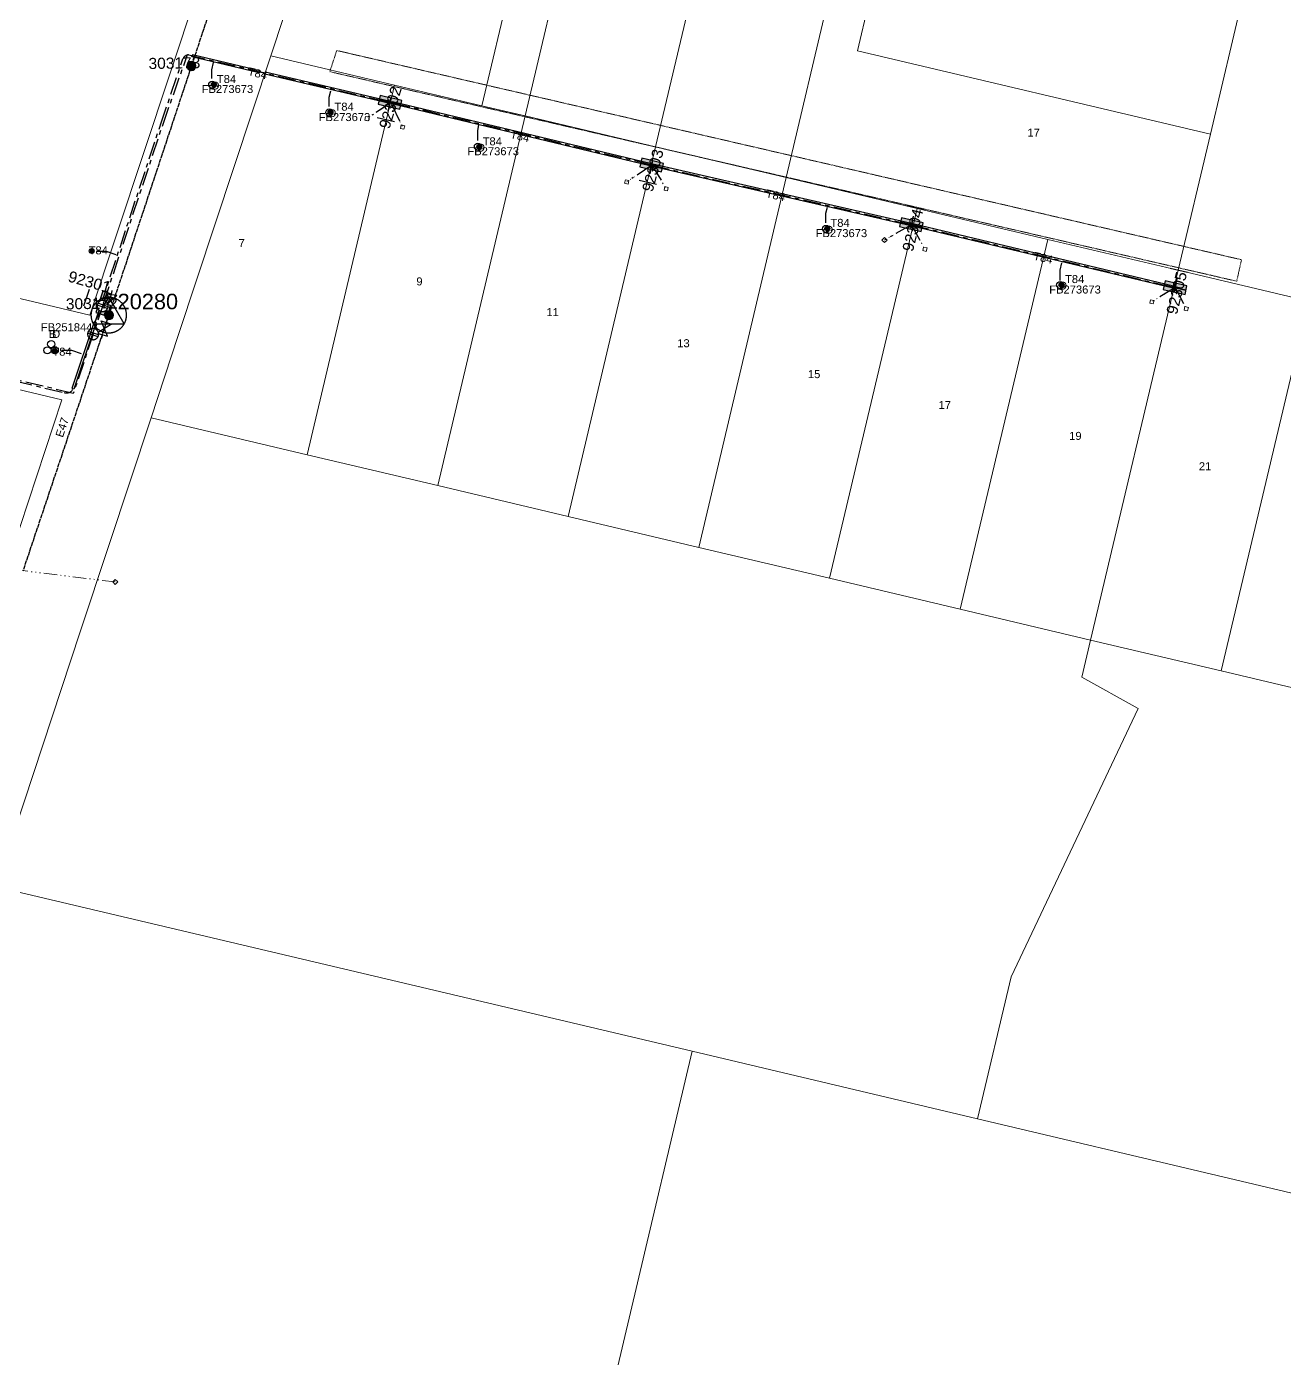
# Model space of a CAD drawing. Header units: metres. Extents: x 250871 to 255994, y 6164531 to 6169422.
# Drawn here: x 253440 to 253723, y 6166061.2 to 6166360.8 of the extents above; entities that cross this region are included whole.
import ezdxf
from ezdxf.enums import TextEntityAlignment as Align

# ---------------------------------------------------------------- set-up
doc = ezdxf.new("R2010")
doc.units = ezdxf.units.M
for name, pattern in [('Cable Exist OH', [1, 1, 0]), ('Cable Exist UG', [7, 4, -1, 1, -1]), ('DASHED', [19.05, 12.7, -6.35]), ('HIDDEN2', [0.1875, 0.125, -0.0625]), ('PHANTOMX2', [6.6, 3, -0.75, 0.2, -0.75, 0.2, -0.75, 0.2, -0.75])]:
    doc.linetypes.add(name, pattern=pattern)
doc.layers.get('0').update_dxf_attribs({"color": 6})
doc.layers.get('Defpoints').update_dxf_attribs({"color": 250})
for name, color, linetype, lineweight in [('Cadastre Land Parcels_SP_EXT', 118, 'Continuous', 15), ('Cadastre Other Property_SP_EXT', 138, 'DASHED', 15), ('Mains_HV_EXT', 13, 'Continuous', 25), ('Mains_LV_EXT', 163, 'Continuous', 25), ('Services_SP_EXT', 42, 'PHANTOMX2', 20)]:
    doc.layers.add(name, color=color, linetype=linetype, lineweight=lineweight)
for name, color, linetype in [('Duct_SP_EXT', 30, 'Continuous'), ('Equip_LV_EXT', 7, 'Continuous'), ('Sub_SP_TR_HV_LV_EXT', 7, 'Continuous'), ('SupportsOH_SP_TR_HV_LV_SL_EXT', 7, 'Continuous'), ('SupportsUG_SP_LV_EXT', 7, 'Continuous'), ('Trench_SP_EXT', 7, 'Continuous')]:
    doc.layers.add(name, color=color, linetype=linetype)
doc.styles.add('iecARIAL', font='arial.ttf', dxfattribs={"height": 2})
doc.styles.add('POLE_LABEL', font='arial.ttf', dxfattribs={"height": 2})
doc.styles.get("Standard").update_dxf_attribs({"font": 'arial.ttf'})

# ---------------------------------------------------------------- blocks, each defined once
blk = doc.blocks.new('SUB_POLE_EXT')
at = {"flags": 128}
for points in [[(-0.05, 4), (-0.15, 4), (-0.25, 3.99), (-0.34, 3.99), (-0.44, 3.98), (-0.54, 3.96), (-0.64, 3.95), (-0.73, 3.93), (-0.83, 3.91), (-0.92, 3.89), (-1.02, 3.87), (-1.11, 3.84), (-1.21, 3.81), (-1.3, 3.78), (-1.39, 3.75), (-1.49, 3.71), (-1.58, 3.68), (-1.67, 3.64), (-1.75, 3.59), (-1.84, 3.55), (-1.93, 3.5), (-2.01, 3.46), (-2.1, 3.41), (-2.18, 3.35), (-2.26, 3.3), (-2.34, 3.24), (-2.42, 3.18), (-2.5, 3.12), (-2.58, 3.06), (-2.65, 3), (-2.72, 2.93), (-2.79, 2.86), (-2.86, 2.79), (-2.93, 2.72), (-3, 2.65), (-3.06, 2.58), (-3.12, 2.5), (-3.18, 2.42), (-3.24, 2.34), (-3.3, 2.26), (-3.35, 2.18), (-3.41, 2.1), (-3.46, 2.01), (-3.5, 1.93), (-3.55, 1.84), (-3.59, 1.75), (-3.64, 1.67), (-3.68, 1.58), (-3.71, 1.49), (-3.75, 1.39), (-3.78, 1.3), (-3.81, 1.21), (-3.84, 1.11), (-3.87, 1.02), (-3.89, 0.92), (-3.91, 0.83), (-3.93, 0.73), (-3.95, 0.64), (-3.96, 0.54), (-3.98, 0.44), (-3.99, 0.34), (-3.99, 0.25), (-4, 0.15), (-4, 0.05), (-4, -0.05), (-4, -0.15), (-3.99, -0.25), (-3.99, -0.34), (-3.98, -0.44), (-3.96, -0.54), (-3.95, -0.64), (-3.93, -0.73), (-3.91, -0.83), (-3.89, -0.92), (-3.87, -1.02), (-3.84, -1.11), (-3.81, -1.21), (-3.78, -1.3), (-3.75, -1.39), (-3.71, -1.49), (-3.68, -1.58), (-3.64, -1.67), (-3.59, -1.75), (-3.55, -1.84), (-3.5, -1.93), (-3.46, -2.01), (-3.41, -2.1), (-3.35, -2.18), (-3.3, -2.26), (-3.24, -2.34), (-3.18, -2.42), (-3.12, -2.5), (-3.06, -2.58), (-3, -2.65), (-2.93, -2.72), (-2.86, -2.79), (-2.79, -2.86), (-2.72, -2.93), (-2.65, -3), (-2.58, -3.06), (-2.5, -3.12), (-2.42, -3.18), (-2.34, -3.24), (-2.26, -3.3), (-2.18, -3.35), (-2.1, -3.41), (-2.01, -3.46), (-1.93, -3.5), (-1.84, -3.55), (-1.75, -3.59), (-1.67, -3.64), (-1.58, -3.68), (-1.49, -3.71), (-1.39, -3.75), (-1.3, -3.78), (-1.21, -3.81), (-1.11, -3.84), (-1.02, -3.87), (-0.92, -3.89), (-0.83, -3.91), (-0.73, -3.93), (-0.64, -3.95), (-0.54, -3.96), (-0.44, -3.98), (-0.34, -3.99), (-0.25, -3.99), (-0.15, -4), (-0.05, -4), (0.05, -4), (0.15, -4), (0.25, -3.99), (0.34, -3.99), (0.44, -3.98), (0.54, -3.96), (0.64, -3.95), (0.73, -3.93), (0.83, -3.91), (0.92, -3.89), (1.02, -3.87), (1.11, -3.84), (1.21, -3.81), (1.3, -3.78), (1.39, -3.75), (1.49, -3.71), (1.58, -3.68), (1.67, -3.64), (1.75, -3.59), (1.84, -3.55), (1.93, -3.5), (2.01, -3.46), (2.1, -3.41), (2.18, -3.35), (2.26, -3.3), (2.34, -3.24), (2.42, -3.18), (2.5, -3.12), (2.58, -3.06), (2.65, -3), (2.72, -2.93), (2.79, -2.86), (2.86, -2.79), (2.93, -2.72), (3, -2.65), (3.06, -2.58), (3.12, -2.5), (3.18, -2.42), (3.24, -2.34), (3.3, -2.26), (3.35, -2.18), (3.41, -2.1), (3.46, -2.01), (3.5, -1.93), (3.55, -1.84), (3.59, -1.75), (3.64, -1.67), (3.68, -1.58), (3.71, -1.49), (3.75, -1.39), (3.78, -1.3), (3.81, -1.21), (3.84, -1.11), (3.87, -1.02), (3.89, -0.92), (3.91, -0.83), (3.93, -0.73), (3.95, -0.64), (3.96, -0.54), (3.98, -0.44), (3.99, -0.34), (3.99, -0.25), (4, -0.15), (4, -0.05), (4, 0.05), (4, 0.15), (3.99, 0.25), (3.99, 0.34), (3.98, 0.44), (3.96, 0.54), (3.95, 0.64), (3.93, 0.73), (3.91, 0.83), (3.89, 0.92), (3.87, 1.02), (3.84, 1.11), (3.81, 1.21), (3.78, 1.3), (3.75, 1.39), (3.71, 1.49), (3.68, 1.58), (3.64, 1.67), (3.59, 1.75), (3.55, 1.84), (3.5, 1.93), (3.46, 2.01), (3.41, 2.1), (3.35, 2.18), (3.3, 2.26), (3.24, 2.34), (3.18, 2.42), (3.12, 2.5), (3.06, 2.58), (3, 2.65), (2.93, 2.72), (2.86, 2.79), (2.79, 2.86), (2.72, 2.93), (2.65, 3), (2.58, 3.06), (2.5, 3.12), (2.42, 3.18), (2.34, 3.24), (2.26, 3.3), (2.18, 3.35), (2.1, 3.41), (2.01, 3.46), (1.93, 3.5), (1.84, 3.55), (1.75, 3.59), (1.67, 3.64), (1.58, 3.68), (1.49, 3.71), (1.39, 3.75), (1.3, 3.78), (1.21, 3.81), (1.11, 3.84), (1.02, 3.87), (0.92, 3.89), (0.83, 3.91), (0.73, 3.93), (0.64, 3.95), (0.54, 3.96), (0.44, 3.98), (0.34, 3.99), (0.25, 3.99), (0.15, 4), (0.05, 4)], [(0, 4), (-3.46, -2), (3.46, -2)]]:
    blk.add_lwpolyline(points, close=True, dxfattribs=at)
at = {"flags": 8}
blk.add_attdef('ASSET_NUM', text='', height=2.5, dxfattribs=at).set_placement((0, 7), align=Align.MIDDLE_CENTER)
for tag, flags, p in [('STREET_CODE', 9, (-1.38, 1.45)), ('NO_PHASES', 9, (-1.38, 1.05)), ('OPERATED_BY', 9, (-1.38, 0.65)), ('MAINTAINED_BY', 9, (-1.38, 0.45)), ('ORIENTATION', 9, (-1.38, 0.25)), ('OWNED_BY', 9, (-1.38, 0.05)), ('CONSTRUCTED_VOLTAGE', 9, (-1.13, 0.75)), ('OPERATING_VOLTAGE', 9, (-1.13, 0.35)), ('STATE', 9, (-1.38, -0.35)), ('USAGE', 9, (-1.38, -0.75)), ('LEGEND', 9, (-1.38, -0.95)), ('SUBURB', 9, (-1.38, -1.15)), ('STREETNAME', 9, (-1.38, -1.35)), ('LOCATION', 9, (-1.38, -1.55)), ('NOTES', 9, (-1.38, -1.75)), ('Z', 1, (-1.38, -1.95)), ('SECONDARY_VOLTAGE', 9, (-1.13, -0.65)), ('SUBSTATION_TYPE', 9, (-1.13, -1.05))]:
    blk.add_attdef(tag, text='', height=0.1, dxfattribs=dict(flags=flags)).set_placement(p, align=Align.MIDDLE_LEFT)
blk = doc.blocks.new('PILLAR_EXT')
blk.add_hatch(color=256).paths.add_polyline_path([(2.5, -1), (2.5, 1), (-2.5, 1), (-2.5, -1)])
for p, q in [((2.5, 0), (-2.5, 0)), ((0, -1), (0, 1))]:
    blk.add_line(p, q)
at = {"ltscale": 10}
blk.add_line((-2.5, 0), (2.5, 0), dxfattribs=at)
blk.add_lwpolyline([(2.5, 1), (1.25, 1), (-1.25, 1), (-2.5, 1), (-2.5, -1), (2.5, -1)], close=True)
at = {"layer": 'Defpoints'}
for p, q in [((0, 0), (0, -2)), ((2, -4), (-2, -4))]:
    blk.add_line(p, q, dxfattribs=at)
for tag, p, flags in [('SUPPORT_TYPE', (0, 0.6), 9), ('STREETNAME', (0, 1.8), 9), ('OWNED_BY', (0, 0.2), 9), ('LOCATION', (0, 1.2), 9), ('SUBURB', (0, 2), 1), ('LEGEND', (0, 1), 9), ('PARENT', (0, 1.6), 9), ('USAGE', (0, 0.8), 9), ('NOTES', (0, 1.4), 9), ('STATE', (0, 0.4), 9)]:
    blk.add_attdef(tag, p, '', height=0.2, rotation=180, dxfattribs=dict(flags=flags))
at = {"width": 0.9, "flags": 8}
blk.add_attdef('ASSET_NUM', text='', height=2, rotation=270, dxfattribs=at).set_placement((2, -4), align=Align.MIDDLE_LEFT)
blk = doc.blocks.new('DUCT_EXT')
blk.add_circle((0, 0.8), 0.8)
at = {"flags": 1}
blk.add_attdef('Z', (0, 0), '', height=0.2, dxfattribs=at)
at = {"flags": 9}
for tag, p in [('DUCT_CODE', (0, 0)), ('XSECT_TYPE', (0, -0.2)), ('STATE', (0, -0.6)), ('FB_REFERENCE', (0, -0.4)), ('NOTES', (0, -0.8))]:
    blk.add_attdef(tag, text='', height=0.2, dxfattribs=at).set_placement(p, align=Align.MIDDLE_LEFT)
blk = doc.blocks.new('LV_OH_LINKS_DISTFUSE_EXT')
for p, q in [((0, 0), (0.96, 0)), ((3.84, 0), (4.8, 0))]:
    blk.add_line(p, q)
blk.add_lwpolyline([(3.84, -1.2), (3.84, 1.2), (0.96, -1.2), (0.96, 1.2)], close=True)
at = {"flags": 9}
for tag, p in [('ACTUAL_STATUS', (0, 0)), ('CONSTRUCTED_VOLTAGE', (0, -0.2)), ('OPERATING_VOLTAGE', (0, -0.6)), ('ORIENTATION', (0, -0.8)), ('OWNED_BY', (0, -1)), ('STATE', (0, -1.2)), ('SWITCH_TYPE', (0, -1.4)), ('NO_PHASES', (0, -0.4)), ('USAGE', (0, -1.6)), ('NOTES', (0, -1.8))]:
    blk.add_attdef(tag, text='', height=0.2, dxfattribs=at).set_placement(p, align=Align.MIDDLE_LEFT)
at = {"flags": 1}
blk.add_attdef('Z', (0, 0), '', height=0.2, dxfattribs=at)
blk = doc.blocks.new('CCP_EXT')
blk.add_wipeout([(0, 0.57), (0.57, 0), (0, -0.57), (-0.57, 0)])
blk.add_lwpolyline([(-0.57, 0), (0, 0.57), (0.57, 0), (0, -0.57), (-0.57, 0)])
at = {"flags": 1}
blk.add_attdef('Z', (0, 0), '', height=0.2, dxfattribs=at)
at = {"flags": 9}
for tag, p in [('CCP_TYPE', (0, 0)), ('CONSTRUCTED_VOLTAGE', (0, -0.2)), ('OPERATING_VOLTAGE', (0, -0.6)), ('ORIENTATION', (0, -0.8)), ('OWNED_BY', (0, -1)), ('STATE', (0, -1.8)), ('NO_PHASES', (0, -0.4)), ('USAGE', (0, -1.2)), ('LEGEND', (0, -1.4)), ('LIFE_SUPPORT', (0, -1.6)), ('NOTES', (0, -2))]:
    blk.add_attdef(tag, text='', height=0.2, dxfattribs=at).set_placement(p, align=Align.MIDDLE_LEFT)
blk = doc.blocks.new('POLE_EXT')
blk.add_hatch(color=256).paths.add_polyline_path([(-1, 0, 1), (1, 0, 1)])
blk.add_lwpolyline([(-1, 0, 1), (1, 0, 1)], format="xyb", close=True)
at = {"flags": 8}
blk.add_attdef('pNumber', text='', height=2, dxfattribs=at).set_placement((2.5, 2.5), align=Align.MIDDLE_CENTER)
at = {"style": 'POLE_LABEL', "flags": 9}
for tag, p in [('STRUCTURE_PLANT_NUMBER', (1.35, 0.03)), ('STREET_CODE', (1.35, -0.2))]:
    blk.add_attdef(tag, text='', height=0.2, dxfattribs=at).set_placement(p, align=Align.MIDDLE_LEFT)
at = {"flags": 9}
for tag, p in [('OWNED_BY', (1.35, -0.4)), ('SPECIAL_USE', (1.35, -0.8)), ('STATE', (1.35, -1)), ('cLV', (1.35, -1.4)), ('hDepth', (1.35, -1.6)), ('hDia', (1.35, -1.8)), ('cHV', (1.35, -2)), ('PARENT', (1.35, -0.6)), ('USAGE', (1.35, -1.2)), ('LBRACKET', (1.35, -2.2)), ('LExisting', (1.35, -2.4)), ('LANTNUMBER', (1.35, -2.6)), ('LOther', (1.35, -2.8)), ('LRemove', (1.35, -3)), ('cLinedev', (1.35, -3.4)), ('pExisting', (1.35, -3.8)), ('pFooting', (1.35, -4.4)), ('pNew', (1.35, -4.6)), ('pRelocate', (1.35, -5)), ('pRemove', (1.35, -5.2)), ('pReplace', (1.35, -5.4)), ('pStay', (1.35, -5.6)), ('pType', (1.35, -5.8)), ('cspan', (1.35, -6)), ('LEGEND', (1.35, -3.2)), ('LOCATION', (1.35, -3.6)), ('PFNUMBER', (1.35, -4)), ('NEWPFNUMBER', (1.35, -4.2)), ('STREETNAME', (1.35, -6.2)), ('SUBURB', (1.35, -6.4)), ('OPERATED_BY', (1.36, -7.01)), ('NOTES', (1.35, -6.6)), ('MAINTAINED_BY', (1.36, -6.81))]:
    blk.add_attdef(tag, text='', height=0.2, dxfattribs=at).set_placement(p, align=Align.MIDDLE_LEFT)
at = {"flags": 1}
blk.add_attdef('Z', (1.35, -7.33), '', height=0.2, dxfattribs=at)
blk = doc.blocks.new('LV_UG_LINKS_CLOSED_EXT')
at = {"layer": 'Equip_LV_EXT'}
for tag, flags, p in [('STATE', 9, (3, -3)), ('SWITCH_TYPE', 9, (3, -3.2)), ('OWNED_BY', 9, (3, -3.8)), ('OPERATED_BY', 9, (3, -4)), ('TYPE', 9, (3, -4.6)), ('Z', 1, (3, -4.8)), ('USAGE', 9, (3, -3.4)), ('NOTES', 9, (3, -3.6)), ('MAINTAINED_BY', 9, (3, -4.2)), ('NUMBER_OF_PHASES', 9, (3, -4.4))]:
    blk.add_attdef(tag, text='', height=0.2, dxfattribs=dict(at, flags=flags)).set_placement(p, align=Align.MIDDLE_LEFT)
blk.add_wipeout([(4, 1.25), (3.97, 1.25), (3.94, 1.25), (3.91, 1.25), (3.88, 1.24), (3.85, 1.24), (3.82, 1.24), (3.79, 1.23), (3.76, 1.23), (3.73, 1.22), (3.7, 1.21), (3.67, 1.2), (3.64, 1.2), (3.61, 1.19), (3.58, 1.18), (3.55, 1.17), (3.52, 1.15), (3.49, 1.14), (3.47, 1.13), (3.44, 1.12), (3.41, 1.1), (3.38, 1.09), (3.36, 1.07), (3.33, 1.06), (3.31, 1.04), (3.28, 1.02), (3.26, 1), (3.23, 0.99), (3.21, 0.97), (3.18, 0.95), (3.16, 0.93), (3.14, 0.91), (3.12, 0.88), (3.09, 0.86), (3.07, 0.84), (3.05, 0.82), (3.03, 0.79), (3.01, 0.77), (3, 0.74), (2.98, 0.72), (2.96, 0.69), (2.94, 0.67), (2.93, 0.64), (2.91, 0.62), (2.9, 0.59), (2.88, 0.56), (2.87, 0.53), (2.86, 0.51), (2.85, 0.48), (2.83, 0.45), (2.82, 0.42), (2.81, 0.39), (2.8, 0.36), (2.8, 0.33), (2.79, 0.3), (2.78, 0.27), (2.77, 0.24), (2.77, 0.21), (2.76, 0.18), (2.76, 0.15), (2.76, 0.12), (2.75, 0.09), (2.75, 0.06), (2.75, 0.03), (2.75, 0), (2.75, -0.03), (2.75, -0.06), (2.75, -0.09), (2.76, -0.12), (2.76, -0.15), (2.76, -0.18), (2.77, -0.21), (2.77, -0.24), (2.78, -0.27), (2.79, -0.3), (2.8, -0.33), (2.8, -0.36), (2.81, -0.39), (2.82, -0.42), (2.83, -0.45), (2.85, -0.48), (2.86, -0.51), (2.87, -0.53), (2.88, -0.56), (2.9, -0.59), (2.91, -0.62), (2.93, -0.64), (2.94, -0.67), (2.96, -0.69), (2.98, -0.72), (3, -0.74), (3.01, -0.77), (3.03, -0.79), (3.05, -0.82), (3.07, -0.84), (3.09, -0.86), (3.12, -0.88), (3.14, -0.91), (3.16, -0.93), (3.18, -0.95), (3.21, -0.97), (3.23, -0.99), (3.26, -1), (3.28, -1.02), (3.31, -1.04), (3.33, -1.06), (3.36, -1.07), (3.38, -1.09), (3.41, -1.1), (3.44, -1.12), (3.47, -1.13), (3.49, -1.14), (3.52, -1.15), (3.55, -1.17), (3.58, -1.18), (3.61, -1.19), (3.64, -1.2), (3.67, -1.2), (3.7, -1.21), (3.73, -1.22), (3.76, -1.23), (3.79, -1.23), (3.82, -1.24), (3.85, -1.24), (3.88, -1.24), (3.91, -1.25), (3.94, -1.25), (3.97, -1.25), (4, -1.25), (4.03, -1.25), (4.06, -1.25), (4.09, -1.25), (4.12, -1.24), (4.15, -1.24), (4.18, -1.24), (4.21, -1.23), (4.24, -1.23), (4.27, -1.22), (4.3, -1.21), (4.33, -1.2), (4.36, -1.2), (4.39, -1.19), (4.42, -1.18), (4.45, -1.17), (4.48, -1.15), (4.51, -1.14), (4.53, -1.13), (4.56, -1.12), (4.59, -1.1), (4.62, -1.09), (4.64, -1.07), (4.67, -1.06), (4.69, -1.04), (4.72, -1.02), (4.74, -1), (4.77, -0.99), (4.79, -0.97), (4.82, -0.95), (4.84, -0.93), (4.86, -0.91), (4.88, -0.88), (4.91, -0.86), (4.93, -0.84), (4.95, -0.82), (4.97, -0.79), (4.99, -0.77), (5, -0.74), (5.02, -0.72), (5.04, -0.69), (5.06, -0.67), (5.07, -0.64), (5.09, -0.62), (5.1, -0.59), (5.12, -0.56), (5.13, -0.53), (5.14, -0.51), (5.15, -0.48), (5.17, -0.45), (5.18, -0.42), (5.19, -0.39), (5.2, -0.36), (5.2, -0.33), (5.21, -0.3), (5.22, -0.27), (5.23, -0.24), (5.23, -0.21), (5.24, -0.18), (5.24, -0.15), (5.24, -0.12), (5.25, -0.09), (5.25, -0.06), (5.25, -0.03), (5.25, 0), (5.25, 0.03), (5.25, 0.06), (5.25, 0.09), (5.24, 0.12), (5.24, 0.15), (5.24, 0.18), (5.23, 0.21), (5.23, 0.24), (5.22, 0.27), (5.21, 0.3), (5.2, 0.33), (5.2, 0.36), (5.19, 0.39), (5.18, 0.42), (5.17, 0.45), (5.15, 0.48), (5.14, 0.51), (5.13, 0.53), (5.12, 0.56), (5.1, 0.59), (5.09, 0.62), (5.07, 0.64), (5.06, 0.67), (5.04, 0.69), (5.02, 0.72), (5, 0.74), (4.99, 0.77), (4.97, 0.79), (4.95, 0.82), (4.93, 0.84), (4.91, 0.86), (4.88, 0.88), (4.86, 0.91), (4.84, 0.93), (4.82, 0.95), (4.79, 0.97), (4.77, 0.99), (4.74, 1), (4.72, 1.02), (4.69, 1.04), (4.67, 1.06), (4.64, 1.07), (4.62, 1.09), (4.59, 1.1), (4.56, 1.12), (4.53, 1.13), (4.51, 1.14), (4.48, 1.15), (4.45, 1.17), (4.42, 1.18), (4.39, 1.19), (4.36, 1.2), (4.33, 1.2), (4.3, 1.21), (4.27, 1.22), (4.24, 1.23), (4.21, 1.23), (4.18, 1.24), (4.15, 1.24), (4.12, 1.24), (4.09, 1.25), (4.06, 1.25), (4.03, 1.25)]).dxf.layer = 'Equip_LV_EXT'
for p, q in [((3.79, 1.23), (3.79, -1.23)), ((4.21, 1.23), (4.21, -1.23))]:
    blk.add_line(p, q, dxfattribs=at)
at = {"layer": 'Equip_LV_EXT', "flags": 128}
blk.add_lwpolyline([(4, 1.25), (3.97, 1.25), (3.94, 1.25), (3.91, 1.25), (3.88, 1.24), (3.85, 1.24), (3.82, 1.24), (3.79, 1.23), (3.76, 1.23), (3.73, 1.22), (3.7, 1.21), (3.67, 1.2), (3.64, 1.2), (3.61, 1.19), (3.58, 1.18), (3.55, 1.17), (3.52, 1.15), (3.49, 1.14), (3.47, 1.13), (3.44, 1.12), (3.41, 1.1), (3.38, 1.09), (3.36, 1.07), (3.33, 1.06), (3.31, 1.04), (3.28, 1.02), (3.26, 1), (3.23, 0.99), (3.21, 0.97), (3.18, 0.95), (3.16, 0.93), (3.14, 0.91), (3.12, 0.88), (3.09, 0.86), (3.07, 0.84), (3.05, 0.82), (3.03, 0.79), (3.01, 0.77), (3, 0.74), (2.98, 0.72), (2.96, 0.69), (2.94, 0.67), (2.93, 0.64), (2.91, 0.62), (2.9, 0.59), (2.88, 0.56), (2.87, 0.53), (2.86, 0.51), (2.85, 0.48), (2.83, 0.45), (2.82, 0.42), (2.81, 0.39), (2.8, 0.36), (2.8, 0.33), (2.79, 0.3), (2.78, 0.27), (2.77, 0.24), (2.77, 0.21), (2.76, 0.18), (2.76, 0.15), (2.76, 0.12), (2.75, 0.09), (2.75, 0.06), (2.75, 0.03), (2.75, 0), (2.75, -0.03), (2.75, -0.06), (2.75, -0.09), (2.76, -0.12), (2.76, -0.15), (2.76, -0.18), (2.77, -0.21), (2.77, -0.24), (2.78, -0.27), (2.79, -0.3), (2.8, -0.33), (2.8, -0.36), (2.81, -0.39), (2.82, -0.42), (2.83, -0.45), (2.85, -0.48), (2.86, -0.51), (2.87, -0.53), (2.88, -0.56), (2.9, -0.59), (2.91, -0.62), (2.93, -0.64), (2.94, -0.67), (2.96, -0.69), (2.98, -0.72), (3, -0.74), (3.01, -0.77), (3.03, -0.79), (3.05, -0.82), (3.07, -0.84), (3.09, -0.86), (3.12, -0.88), (3.14, -0.91), (3.16, -0.93), (3.18, -0.95), (3.21, -0.97), (3.23, -0.99), (3.26, -1), (3.28, -1.02), (3.31, -1.04), (3.33, -1.06), (3.36, -1.07), (3.38, -1.09), (3.41, -1.1), (3.44, -1.12), (3.47, -1.13), (3.49, -1.14), (3.52, -1.15), (3.55, -1.17), (3.58, -1.18), (3.61, -1.19), (3.64, -1.2), (3.67, -1.2), (3.7, -1.21), (3.73, -1.22), (3.76, -1.23), (3.79, -1.23), (3.82, -1.24), (3.85, -1.24), (3.88, -1.24), (3.91, -1.25), (3.94, -1.25), (3.97, -1.25), (4, -1.25), (4.03, -1.25), (4.06, -1.25), (4.09, -1.25), (4.12, -1.24), (4.15, -1.24), (4.18, -1.24), (4.21, -1.23), (4.24, -1.23), (4.27, -1.22), (4.3, -1.21), (4.33, -1.2), (4.36, -1.2), (4.39, -1.19), (4.42, -1.18), (4.45, -1.17), (4.48, -1.15), (4.51, -1.14), (4.53, -1.13), (4.56, -1.12), (4.59, -1.1), (4.62, -1.09), (4.64, -1.07), (4.67, -1.06), (4.69, -1.04), (4.72, -1.02), (4.74, -1), (4.77, -0.99), (4.79, -0.97), (4.82, -0.95), (4.84, -0.93), (4.86, -0.91), (4.88, -0.88), (4.91, -0.86), (4.93, -0.84), (4.95, -0.82), (4.97, -0.79), (4.99, -0.77), (5, -0.74), (5.02, -0.72), (5.04, -0.69), (5.06, -0.67), (5.07, -0.64), (5.09, -0.62), (5.1, -0.59), (5.12, -0.56), (5.13, -0.53), (5.14, -0.51), (5.15, -0.48), (5.17, -0.45), (5.18, -0.42), (5.19, -0.39), (5.2, -0.36), (5.2, -0.33), (5.21, -0.3), (5.22, -0.27), (5.23, -0.24), (5.23, -0.21), (5.24, -0.18), (5.24, -0.15), (5.24, -0.12), (5.25, -0.09), (5.25, -0.06), (5.25, -0.03), (5.25, 0), (5.25, 0.03), (5.25, 0.06), (5.25, 0.09), (5.24, 0.12), (5.24, 0.15), (5.24, 0.18), (5.23, 0.21), (5.23, 0.24), (5.22, 0.27), (5.21, 0.3), (5.2, 0.33), (5.2, 0.36), (5.19, 0.39), (5.18, 0.42), (5.17, 0.45), (5.15, 0.48), (5.14, 0.51), (5.13, 0.53), (5.12, 0.56), (5.1, 0.59), (5.09, 0.62), (5.07, 0.64), (5.06, 0.67), (5.04, 0.69), (5.02, 0.72), (5, 0.74), (4.99, 0.77), (4.97, 0.79), (4.95, 0.82), (4.93, 0.84), (4.91, 0.86), (4.88, 0.88), (4.86, 0.91), (4.84, 0.93), (4.82, 0.95), (4.79, 0.97), (4.77, 0.99), (4.74, 1), (4.72, 1.02), (4.69, 1.04), (4.67, 1.06), (4.64, 1.07), (4.62, 1.09), (4.59, 1.1), (4.56, 1.12), (4.53, 1.13), (4.51, 1.14), (4.48, 1.15), (4.45, 1.17), (4.42, 1.18), (4.39, 1.19), (4.36, 1.2), (4.33, 1.2), (4.3, 1.21), (4.27, 1.22), (4.24, 1.23), (4.21, 1.23), (4.18, 1.24), (4.15, 1.24), (4.12, 1.24), (4.09, 1.25), (4.06, 1.25), (4.03, 1.25)], close=True, dxfattribs=at)
at = {"layer": 'Equip_LV_EXT', "flags": 9}
for tag, p in [('ACTUAL_STATUS', (3, -2)), ('CONSTRUCTED_VOLTAGE', (3, -2.2)), ('OPERATING_VOLTAGE', (3, -2.6)), ('ORIENTATION', (3, -2.8)), ('NO_PHASES', (3, -2.4))]:
    blk.add_attdef(tag, text='', height=0.2, dxfattribs=at).set_placement(p, align=Align.MIDDLE_LEFT)
blk = doc.blocks.new('CABLE_LARGE_EXT')
h = blk.add_hatch(color=256)
edge = h.paths.add_edge_path()
edge.add_arc((0, 0.55), 0.55, 0, 360)
blk.add_circle((0, 0.55), 0.55)
at = {"flags": 1}
blk.add_attdef('Z', (0, 0), '', height=0.2, dxfattribs=at)
at = {"flags": 9}
for tag, p in [('COND_CODE', (0, 0)), ('STATE', (0, -0.4)), ('XSECT_SIZE', (0, -0.6)), ('FB_REFERENCE', (0, -0.2)), ('NOTES', (0, -0.8))]:
    blk.add_attdef(tag, text='', height=0.2, dxfattribs=at).set_placement(p, align=Align.MIDDLE_LEFT)

msp = doc.modelspace()

# ---------------------------------------------------------------- linework, layer by layer
at = {"layer": 'Cadastre Land Parcels_SP_EXT', "linetype": 'Continuous'}
for points in [[(253571.83, 6166423.915), (253521.911, 6166435.718), (253512.771, 6166408.101), (253555.459, 6166397.998), (253542.455, 6166343.033), (253552.166, 6166340.734), (253571.83, 6166423.915)], [(253601.203, 6166416.974), (253571.83, 6166423.915), (253552.166, 6166340.734), (253581.542, 6166333.792), (253601.203, 6166416.974)], [(253630.577, 6166410.032), (253601.203, 6166416.974), (253581.542, 6166333.792), (253610.919, 6166326.852), (253630.577, 6166410.032)], [(253706.332, 6166336.631), (253626.916, 6166355.398), (253639.338, 6166407.962), (253630.577, 6166410.032), (253610.919, 6166326.852), (253640.364, 6166319.893), (253669.73, 6166312.953), (253699.096, 6166306.012), (253706.332, 6166336.631)], [(253555.459, 6166397.998), (253512.771, 6166408.101), (253494.957, 6166354.267), (253522.8, 6166347.682), (253542.455, 6166343.033), (253555.459, 6166397.998)], [(253718.754, 6166389.195), (253691.815, 6166395.561), (253661.27, 6166402.779), (253639.338, 6166407.962), (253626.916, 6166355.398), (253706.332, 6166336.631), (253718.754, 6166389.195)], [(253748.125, 6166382.246), (253718.754, 6166389.195), (253706.332, 6166336.631), (253699.096, 6166306.012), (253728.455, 6166299.062), (253748.125, 6166382.246)], [(253522.8, 6166347.682), (253494.957, 6166354.267), (253474.141, 6166291.32), (253468.018, 6166272.805), (253503.147, 6166264.5), (253522.8, 6166347.682)], [(253552.166, 6166340.734), (253542.455, 6166343.033), (253522.8, 6166347.682), (253503.147, 6166264.5), (253532.519, 6166257.557), (253552.166, 6166340.734)], [(253581.542, 6166333.792), (253552.166, 6166340.734), (253532.519, 6166257.557), (253561.891, 6166250.614), (253581.542, 6166333.792)], [(253610.919, 6166326.852), (253581.542, 6166333.792), (253561.891, 6166250.614), (253591.263, 6166243.67), (253610.919, 6166326.852)], [(253640.364, 6166319.893), (253610.919, 6166326.852), (253591.263, 6166243.67), (253620.639, 6166236.722), (253640.364, 6166319.893)], [(253669.73, 6166312.953), (253640.364, 6166319.893), (253620.639, 6166236.722), (253650.017, 6166229.774), (253669.73, 6166312.953)], [(253699.096, 6166306.012), (253669.73, 6166312.953), (253650.017, 6166229.774), (253679.393, 6166222.826), (253699.096, 6166306.012)], [(253728.455, 6166299.062), (253699.096, 6166306.012), (253679.393, 6166222.826), (253708.764, 6166215.878), (253728.455, 6166299.062)], [(253757.815, 6166292.111), (253728.455, 6166299.062), (253708.764, 6166215.878), (253738.135, 6166208.931), (253757.815, 6166292.111)], [(253432.268, 6166229.407), (253435.475, 6166239.097), (253438.55, 6166248.387), (253447.977, 6166276.867), (253402.939, 6166287.585), (253384.42, 6166209.742), (253422.741, 6166200.622), (253432.268, 6166229.407)], [(253661.506, 6166147.037), (253690.055, 6166207.423), (253677.421, 6166214.484), (253679.393, 6166222.826), (253650.017, 6166229.774), (253620.639, 6166236.722), (253591.263, 6166243.67), (253561.891, 6166250.614), (253532.519, 6166257.557), (253503.147, 6166264.5), (253468.018, 6166272.805), (253458.529, 6166244.108), (253452.093, 6166224.646), (253433.137, 6166167.322), (253589.756, 6166130.305), (253653.96, 6166115.13), (253661.506, 6166147.037)], [(253881.225, 6166109.914), (253878.145, 6166144.383), (253878.401, 6166168.487), (253767.511, 6166201.984), (253738.135, 6166208.931), (253708.764, 6166215.878), (253679.393, 6166222.826), (253677.421, 6166214.484), (253690.055, 6166207.423), (253661.506, 6166147.037), (253653.96, 6166115.13), (253761.8, 6166089.624), (253881.225, 6166109.914)], [(253589.756, 6166130.305), (253433.137, 6166167.322), (253395.082, 6166052.217), (253562.017, 6166012.777), (253589.756, 6166130.305)], [(253761.8, 6166089.624), (253653.96, 6166115.13), (253589.756, 6166130.305), (253562.017, 6166012.777), (253680.996, 6165984.667), (253761.8, 6166089.624)]]:
    msp.add_lwpolyline(points, close=True, dxfattribs=at)
msp.add_lwpolyline([(253221.939, 6166351.214), (253454.286, 6166295.93), (253484.381, 6166386.84), (253330.176, 6166414.424)], dxfattribs=at)
at = {"layer": 'Duct_SP_EXT'}
for p, q in [((253477.232, 6166354.037), (253477.287, 6166354.27)), ((253492.377, 6166350.406), (253477.232, 6166354.037)), ((253477.343, 6166354.504), (253477.287, 6166354.27)), ((253492.489, 6166350.873), (253477.343, 6166354.504)), ((253492.377, 6166350.406), (253492.433, 6166350.639)), ((253492.489, 6166350.873), (253492.433, 6166350.639)), ((253493.594, 6166350.114), (253493.648, 6166350.348)), ((253521.404, 6166343.622), (253493.594, 6166350.114)), ((253493.703, 6166350.582), (253493.648, 6166350.348)), ((253521.513, 6166344.089), (253493.703, 6166350.582)), ((253521.513, 6166344.089), (253521.458, 6166343.856)), ((253522.322, 6166343.897), (253522.266, 6166343.664)), ((253521.404, 6166343.622), (253521.458, 6166343.856)), ((253522.21, 6166343.431), (253522.266, 6166343.664)), ((253580.205, 6166329.534), (253580.261, 6166329.767)), ((253580.317, 6166330), (253580.261, 6166329.767)), ((253580.815, 6166329.392), (253580.869, 6166329.626)), ((253580.923, 6166329.86), (253580.869, 6166329.626)), ((253638.628, 6166316.12), (253638.682, 6166316.354)), ((253638.736, 6166316.588), (253638.682, 6166316.354)), ((253639.274, 6166315.971), (253639.33, 6166316.205)), ((253639.386, 6166316.438), (253639.33, 6166316.205)), ((253697.956, 6166301.971), (253698.012, 6166302.205)), ((253698.067, 6166302.438), (253698.012, 6166302.205)), ((253450.202, 6166279.397), (253450.429, 6166279.322)), ((253450.657, 6166279.246), (253450.429, 6166279.322))]:
    msp.add_line(p, q, dxfattribs=at)
for points in [[(253481.715, 6166349.142), (253481.715, 6166351.11), (253482.101, 6166352.766)], [(253508.127, 6166342.857), (253508.127, 6166344.99), (253508.474, 6166346.405)], [(253541.499, 6166335.206), (253541.499, 6166337.459), (253541.769, 6166338.715)], [(253619.856, 6166316.71), (253619.856, 6166318.898), (253620.164, 6166320.219)], [(253455.719, 6166310.294), (253457.955, 6166310.294), (253460.065, 6166309.591)], [(253672.525, 6166303.735), (253672.525, 6166306.015), (253672.913, 6166307.671)], [(253447.901, 6166288.024), (253450.155, 6166288.024), (253452.268, 6166287.322)]]:
    msp.add_lwpolyline(points, dxfattribs=at)
at = {"layer": 'Trench_SP_EXT', "linetype": 'Cable Exist UG'}
for points in [[(253456.648, 6166297.862), (253469.972, 6166338.231), (253470.223, 6166338.983), (253470.223, 6166338.983), (253475.199, 6166353.576), (253475.199, 6166353.576, -0.2974768), (253476.474, 6166354.474), (253476.474, 6166354.474), (253477.148, 6166354.325)], [(253458.502, 6166295.937), (253457.84, 6166296.775), (253457.84, 6166296.775, 0.0840736), (253456.465, 6166297.933)], [(253403.258, 6166289.244), (253448.457, 6166278.488), (253448.457, 6166278.488, 0.3266332), (253450.365, 6166279.137)]]:
    msp.add_lwpolyline(points, format="xyb", dxfattribs=at)
for points in [[(253493.707, 6166350.334), (253492.433, 6166350.639)], [(253455.419, 6166294.31), (253456.658, 6166297.862)]]:
    msp.add_lwpolyline(points, dxfattribs=at)

# ---------------------------------------------------------------- block references
at = {"layer": 'Duct_SP_EXT'}
for name, p in [('DUCT_EXT', (253481.79, 6166346.952)), ('CABLE_LARGE_EXT', (253482.139, 6166347.253)), ('DUCT_EXT', (253508.119, 6166340.709)), ('CABLE_LARGE_EXT', (253508.397, 6166341.006)), ('DUCT_EXT', (253541.553, 6166333.019)), ('CABLE_LARGE_EXT', (253541.885, 6166333.279)), ('DUCT_EXT', (253619.86, 6166314.518)), ('CABLE_LARGE_EXT', (253620.164, 6166314.859)), ('CABLE_LARGE_EXT', (253454.678, 6166309.793)), ('DUCT_EXT', (253672.549, 6166301.884)), ('CABLE_LARGE_EXT', (253672.858, 6166302.21)), ('DUCT_EXT', (253445.554, 6166288.598)), ('DUCT_EXT', (253444.719, 6166287.215)), ('DUCT_EXT', (253446.352, 6166287.22)), ('CABLE_LARGE_EXT', (253446.336, 6166287.215))]:
    msp.add_blockref(name, p, dxfattribs=at)
at = {"layer": 'Equip_LV_EXT'}
for p, rotation in [((253458.608, 6166296.679), 81.77469508594342), ((253458.247, 6166295.177), 252.0667774274066)]:
    msp.add_blockref('LV_OH_LINKS_DISTFUSE_EXT', p, dxfattribs=dict(at, rotation=rotation))
at = {"layer": 'Sub_SP_TR_HV_LV_EXT'}
ref = msp.add_blockref('SUB_POLE_EXT', (253458.502, 6166295.937), dxfattribs=at)
ref.add_attrib('ASSET_NUM', '20280', dxfattribs={"layer": '0', "height": 3.5}).set_placement((253460.502, 6166296.187), align=Align.BOTTOM_LEFT)
at = {"layer": 'SupportsOH_SP_TR_HV_LV_SL_EXT'}
ref = msp.add_blockref('POLE_EXT', (253477.103, 6166351.988), dxfattribs=at)
ref.add_attrib('ASSET_NUM', '303173', dxfattribs={"layer": '0', "height": 2.5, "rotation": 1, "style": 'POLE_LABEL'}).set_placement((253479.103, 6166352.738), align=Align.MIDDLE_RIGHT)
at = {"layer": 'SupportsUG_SP_LV_EXT'}
ref = msp.add_blockref('PILLAR_EXT', (253521.758, 6166343.784), dxfattribs=dict(at, rotation=346.9357247667629))
ref.add_attrib('ASSET_NUM', '92302', dxfattribs={"layer": '0', "height": 2.5, "rotation": 73.11122, "style": 'iecARIAL'}).set_placement((253523.258, 6166347.284), align=Align.MIDDLE_RIGHT)
ref = msp.add_blockref('PILLAR_EXT', (253580.67, 6166329.672), dxfattribs=dict(at, rotation=346.7377866168594))
ref.add_attrib('ASSET_NUM', '92303', dxfattribs={"layer": '0', "height": 2.5, "rotation": 74.87308, "style": 'iecARIAL'}).set_placement((253582.17, 6166333.172), align=Align.MIDDLE_RIGHT)
ref = msp.add_blockref('PILLAR_EXT', (253639.067, 6166316.266), dxfattribs=dict(at, rotation=166.8105784365869))
ref.add_attrib('ASSET_NUM', '92304', dxfattribs={"layer": '0', "height": 2.5, "rotation": 75.73458, "style": 'iecARIAL'}).set_placement((253640.567, 6166319.766), align=Align.MIDDLE_RIGHT)
ref = msp.add_blockref('PILLAR_EXT', (253457.347, 6166298.597), dxfattribs=dict(at, rotation=251.3422787337371))
ref.add_attrib('ASSET_NUM', '92301', dxfattribs={"layer": '0', "height": 2.5, "rotation": 344.21925, "style": 'iecARIAL'}).set_placement((253458.847, 6166302.097), align=Align.MIDDLE_RIGHT)
ref = msp.add_blockref('PILLAR_EXT', (253698.404, 6166302.114), dxfattribs=dict(at, rotation=167.4735441622102))
ref.add_attrib('ASSET_NUM', '92305', dxfattribs={"layer": '0', "height": 2.5, "rotation": 76.12942, "style": 'iecARIAL'}).set_placement((253699.904, 6166305.614), align=Align.MIDDLE_RIGHT)

# ---------------------------------------------------------------- texts
at = {"layer": 'Cadastre Land Parcels_SP_EXT'}
for s, p in [('17', (253665.172, 6166336.078)), ('7', (253487.704, 6166311.24)), ('9', (253527.702, 6166302.607)), ('11', (253556.965, 6166295.699)), ('13', (253586.403, 6166288.702)), ('15', (253615.796, 6166281.753)), ('17', (253645.186, 6166274.805)), ('19', (253674.559, 6166267.86)), ('21', (253703.741, 6166261.03))]:
    msp.add_text(s, height=1.8, dxfattribs=at).set_placement(p)
at = {"layer": 'Duct_SP_EXT'}
for s, p in [('T84', (253482.833, 6166348.14)), ('FB273673', (253479.402, 6166345.903)), ('D', (253481.6, 6166346.674)), ('FB273673', (253505.736, 6166339.58)), ('D', (253507.896, 6166340.467)), ('T84', (253509.284, 6166341.932)), ('T84', (253542.617, 6166334.127)), ('FB273673', (253539.186, 6166331.89)), ('D', (253541.345, 6166332.7)), ('T84', (253620.858, 6166315.785)), ('FB273673', (253617.521, 6166313.475)), ('D', (253619.667, 6166314.249)), ('T84', (253453.978, 6166309.593)), ('T84', (253673.629, 6166303.136)), ('FB273673', (253670.082, 6166300.784)), ('D', (253672.28, 6166301.67)), ('FB251844', (253443.232, 6166292.302)), ('B', (253445.032, 6166290.789)), ('D', (253445.762, 6166290.789)), ('T84', (253445.815, 6166286.798))]:
    msp.add_text(s, height=1.8, dxfattribs=at).set_placement(p)
at = {"layer": 'Mains_LV_EXT'}
for s, rotation, p in [('T84', 346.51864, (253489.696, 6166349.946)), ('T84', 346.90972, (253548.707, 6166335.783)), ('T84', 347.07181, (253606.216, 6166322.479)), ('T84', 346.94154, (253666.407, 6166308.424)), ('E47', 72.11138, (253448.173, 6166268.269))]:
    msp.add_text(s, height=1.8, rotation=rotation, dxfattribs=at).set_placement(p)

# ---------------------------------------------------------------- next in the draw order: block references
at = {"layer": 'Equip_LV_EXT'}
for p, rotation in [((253458.442, 6166301.774), 250.9832220790991), ((253456.249, 6166295.45), 251.6616294350956)]:
    msp.add_blockref('LV_UG_LINKS_CLOSED_EXT', p, dxfattribs=dict(at, rotation=rotation))
at = {"layer": 'Services_SP_EXT'}
for p, rotation in [((253516.587, 6166340.125), 33.84872286126024), ((253524.608, 6166338.226), 302.7132826378989), ((253575.032, 6166325.905), 211.3634461744804), ((253583.905, 6166324.355), 212.4670097105778), ((253642.131, 6166310.73), 301.9471105442584), ((253693.18, 6166298.913), 212.5045256731964), ((253700.891, 6166297.363), 31.307664855913)]:
    msp.add_blockref('CCP_EXT', p, dxfattribs=dict(at, rotation=rotation))
for p in [(253633.025, 6166312.822), (253459.979, 6166235.892)]:
    msp.add_blockref('CCP_EXT', p, dxfattribs=at)

# ---------------------------------------------------------------- next in the draw order: linework, layer by layer
at = {"layer": 'Cadastre Other Property_SP_EXT', "linetype": 'HIDDEN2'}
msp.add_lwpolyline([(253713.345, 6166308.386), (253509.801, 6166355.456), (253508.222, 6166350.702), (253712.251, 6166303.554), (253713.345, 6166308.386)], close=True, dxfattribs=at)
at = {"layer": 'Duct_SP_EXT'}
for p, q in [((253580.317, 6166330), (253522.322, 6166343.897)), ((253580.205, 6166329.534), (253522.21, 6166343.431)), ((253638.628, 6166316.12), (253580.815, 6166329.392)), ((253638.736, 6166316.588), (253580.923, 6166329.86)), ((253697.956, 6166301.971), (253639.274, 6166315.971)), ((253698.067, 6166302.438), (253639.386, 6166316.438)), ((253455.191, 6166294.386), (253450.202, 6166279.397)), ((253455.647, 6166294.234), (253450.657, 6166279.246)), ((253455.191, 6166294.386), (253455.419, 6166294.31)), ((253455.647, 6166294.234), (253455.419, 6166294.31))]:
    msp.add_line(p, q, dxfattribs=at)
at = {"layer": 'Mains_HV_EXT', "linetype": 'Cable Exist OH'}
msp.add_lwpolyline([(253511.086, 6166454.55), (253496.438, 6166410.476), (253477.103, 6166351.988), (253458.502, 6166295.937)], dxfattribs=at)
at = {"layer": 'Mains_LV_EXT', "linetype": 'Cable Exist UG'}
for points in [[(253457.347, 6166298.597), (253470.712, 6166338.916), (253476.21, 6166354.529), (253521.968, 6166343.733)], [(253580.67, 6166329.672), (253521.968, 6166343.733)], [(253580.67, 6166329.672), (253639.067, 6166316.266)], [(253639.067, 6166316.266), (253698.404, 6166302.114)], [(253457.325, 6166298.57), (253450.534, 6166278.301), (253403.301, 6166289.544)], [(253457.347, 6166298.597), (253458.822, 6166298.177), (253458.502, 6166295.937)]]:
    msp.add_lwpolyline(points, dxfattribs=at)
at = {"layer": 'Mains_LV_EXT', "linetype": 'Cable Exist OH'}
msp.add_lwpolyline([(253458.502, 6166295.937), (253439.173, 6166238.308)], dxfattribs=at)
at = {"layer": 'Services_SP_EXT'}
for points in [[(253521.968, 6166343.733), (253516.587, 6166340.125)], [(253521.968, 6166343.733), (253524.608, 6166338.226)], [(253580.67, 6166329.672), (253575.031, 6166325.905)], [(253580.67, 6166329.672), (253583.905, 6166324.355)], [(253639.067, 6166316.266), (253633.025, 6166312.823)], [(253639.067, 6166316.266), (253642.131, 6166310.73)], [(253698.404, 6166302.114), (253693.18, 6166298.913)], [(253698.404, 6166302.114), (253700.891, 6166297.363)], [(253459.979, 6166235.892), (253439.107, 6166238.442)]]:
    msp.add_lwpolyline(points, dxfattribs=at)
at = {"layer": 'Trench_SP_EXT', "linetype": 'Cable Exist UG'}
for points in [[(253523.955, 6166339.567), (253521.968, 6166343.734), (253517.706, 6166340.876)], [(253580.67, 6166329.672), (253576.179, 6166326.672)], [(253580.67, 6166329.672), (253583.144, 6166325.605)], [(253639.067, 6166316.266), (253634.305, 6166313.552)], [(253639.067, 6166316.266), (253641.415, 6166312.023)], [(253698.404, 6166302.114), (253694.402, 6166299.662)], [(253698.404, 6166302.114), (253700.366, 6166298.365)]]:
    msp.add_lwpolyline(points, dxfattribs=at)

# ---------------------------------------------------------------- next in the draw order: block references
at = {"layer": 'SupportsOH_SP_TR_HV_LV_SL_EXT'}
ref = msp.add_blockref('POLE_EXT', (253458.544, 6166295.904), dxfattribs=at)
ref.add_attrib('ASSET_NUM', '303172', dxfattribs={"layer": '0', "height": 2.5, "rotation": 1, "style": 'POLE_LABEL'}).set_placement((253460.544, 6166296.654), align=Align.BOTTOM_RIGHT)

doc.saveas('drawing.dxf')
